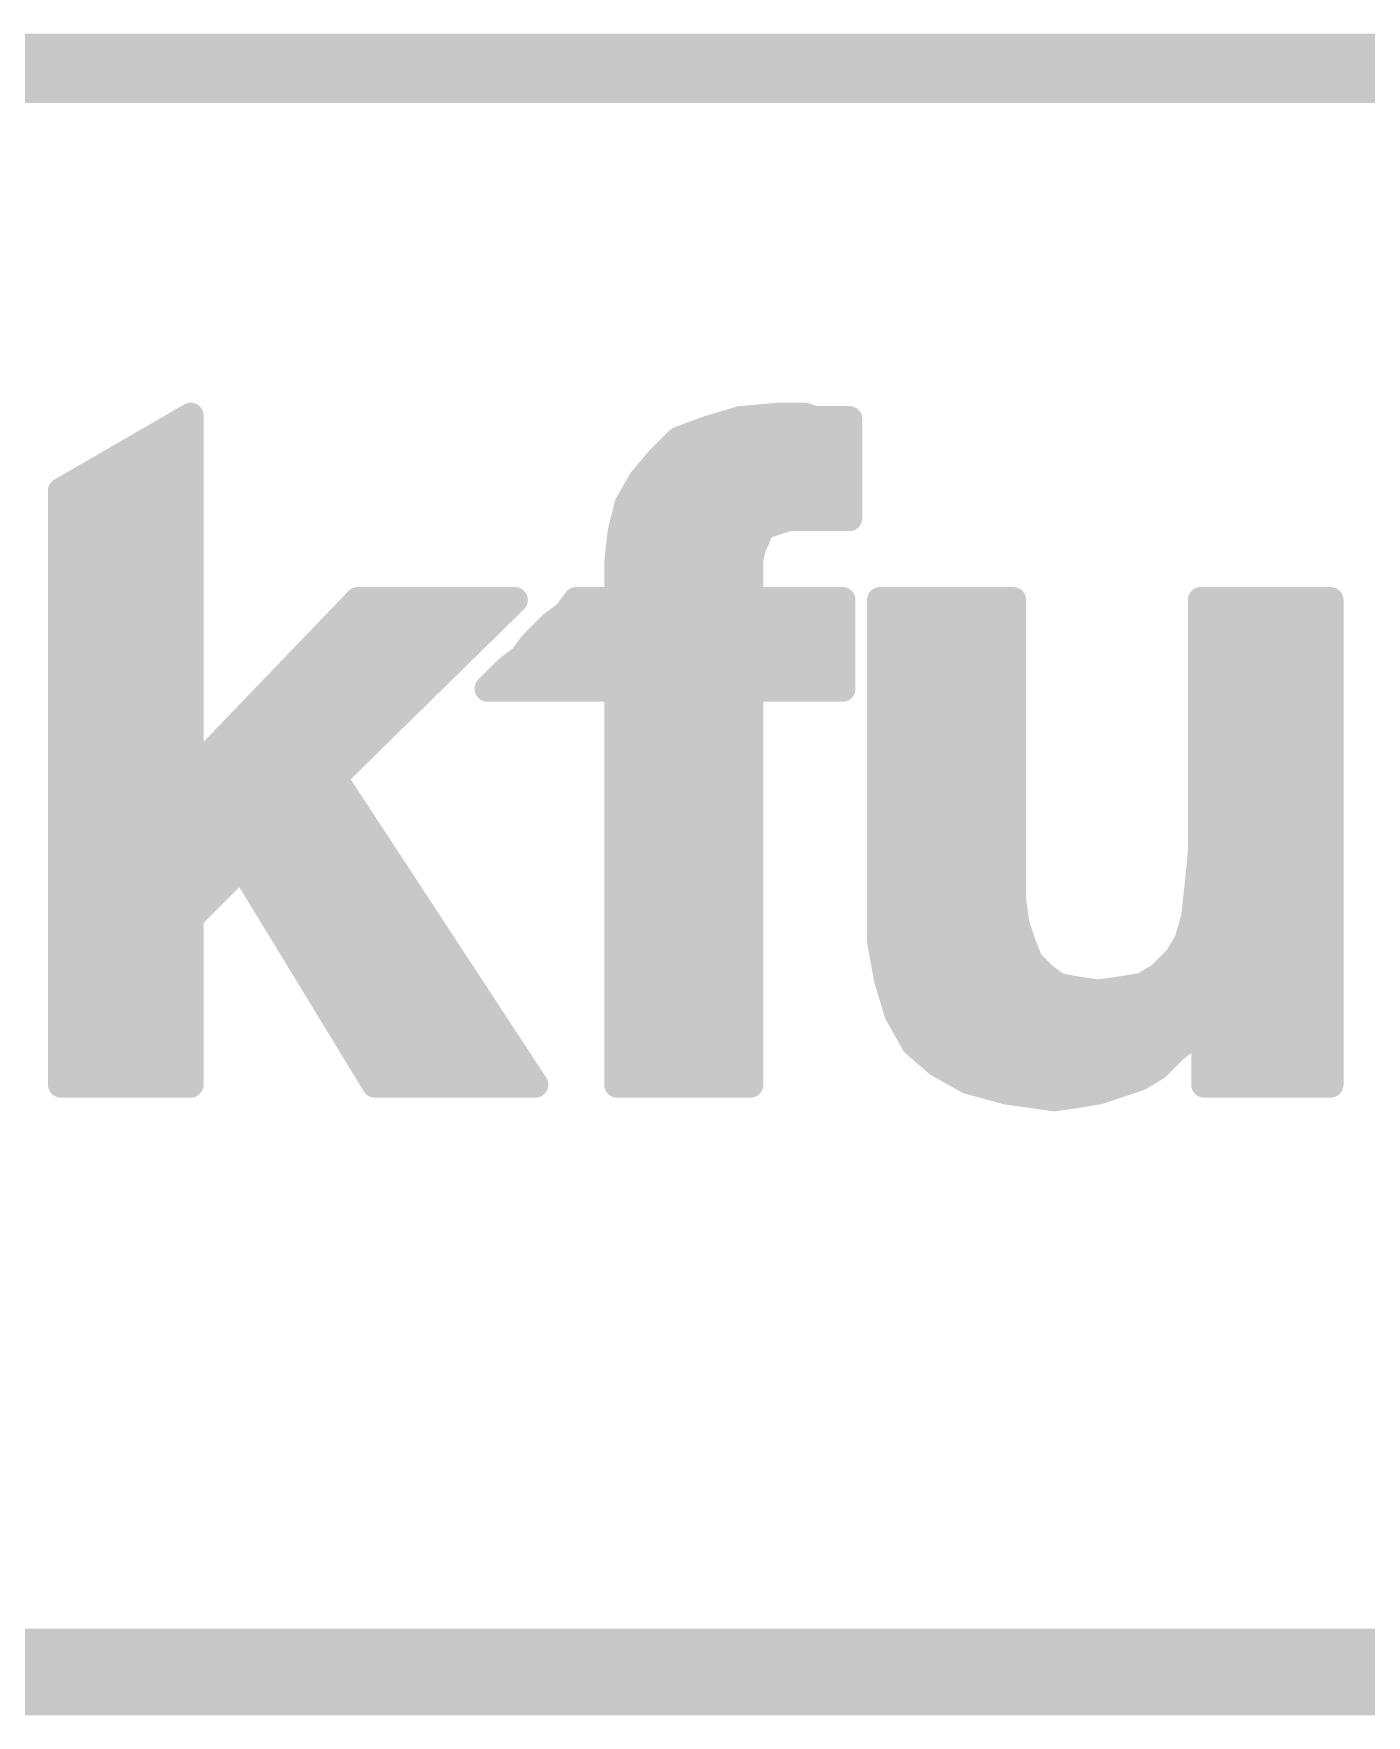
# Model space of a CAD drawing. Extents: x -33 to 53.6, y -19.6 to 58.5.
# Drawn here: x 11.511 to 15.416, y 53.594 to 58.522 of the extents above; entities that cross this region are included whole.
import ezdxf

# ---------------------------------------------------------------- set-up
doc = ezdxf.new("R2010")
doc.units = 0
doc.layers.add('20', color=31, linetype='CONTINUOUS')
doc.layers.add('21', color=41, linetype='CONTINUOUS')

msp = doc.modelspace()

# ---------------------------------------------------------------- linework, layer by layer
at = {"layer": '20', "const_width": 0.2032}
msp.add_lwpolyline([(20.32, 58.42), (2.54, 58.42)], dxfattribs=at)
at = {"layer": '21'}
for points, const_width in [([(11.591, 57.182), (11.971, 57.402)], 0.0762), ([(11.9306, 57.3786), (11.971, 57.3786)], 0.0762), ([(11.971, 57.402), (11.971, 56.352)], 0.0762), ([(13.481, 57.362), (13.581, 57.392)], 0.0762), ([(13.5363, 57.3786), (13.901, 57.3786)], 0.0762), ([(13.581, 57.392), (13.691, 57.402)], 0.0762), ([(13.691, 57.402), (13.771, 57.402)], 0.0762), ([(13.771, 57.402), (13.801, 57.392)], 0.0762), ([(13.801, 57.392), (13.901, 57.392)], 0.0762), ([(13.901, 57.392), (13.901, 57.102)], 0.0762), ([(13.341, 57.272), (13.401, 57.332)], 0.0762), ([(13.401, 57.332), (13.481, 57.362)], 0.0762), ([(11.799, 57.3024), (11.971, 57.3024)], 0.0762), ([(13.291, 57.212), (13.341, 57.272)], 0.0762), ([(13.3714, 57.3024), (13.901, 57.3024)], 0.0762), ([(11.6673, 57.2262), (11.971, 57.2262)], 0.0762), ([(13.3028, 57.2262), (13.901, 57.2262)], 0.0762), ([(11.591, 55.442), (11.591, 57.182)], 0.0762), ([(13.251, 57.142), (13.291, 57.212)], 0.0762), ([(11.591, 57.15), (11.971, 57.15)], 0.0762), ([(13.231, 57.062), (13.251, 57.142)], 0.0762), ([(13.2556, 57.15), (13.901, 57.15)], 0.0762), ([(11.591, 57.0738), (11.971, 57.0738)], 0.0762), ([(13.234, 57.0738), (13.6446, 57.0738)], 0.0762), ([(13.661, 57.082), (13.641, 57.072)], 0.0762), ([(13.721, 57.102), (13.661, 57.082)], 0.0762), ([(13.901, 57.102), (13.721, 57.102)], 0.0762), ([(13.221, 56.972), (13.231, 57.062)], 0.0762), ([(13.631, 57.042), (13.621, 57.022)], 0.0762), ([(13.641, 57.072), (13.631, 57.042)], 0.0762), ([(11.591, 56.9976), (11.971, 56.9976)], 0.0762), ([(13.2238, 56.9976), (13.6149, 56.9976)], 0.0762), ([(13.621, 57.022), (13.611, 56.982)], 0.0762), ([(13.611, 56.982), (13.611, 56.862)], 0.0762), ([(13.221, 56.862), (13.221, 56.972)], 0.0762), ([(11.591, 56.9214), (11.971, 56.9214)], 0.0762), ([(13.221, 56.9214), (13.611, 56.9214)], 0.0762), ([(11.591, 56.8452), (11.971, 56.8452)], 0.0762), ([(11.971, 56.352), (12.461, 56.862)], 0.0762), ([(12.921, 56.862), (12.391, 56.342)], 0.0762), ([(12.4449, 56.8452), (12.9039, 56.8452)], 0.0762), ([(12.461, 56.862), (12.921, 56.862)], 0.0762), ([(13.071, 56.822), (13.101, 56.862)], 0.0762), ([(13.0884, 56.8452), (13.881, 56.8452)], 0.0762), ([(13.101, 56.862), (13.221, 56.862)], 0.0762), ([(13.611, 56.862), (13.881, 56.862)], 0.0762), ([(13.881, 56.862), (13.881, 56.602)], 0.0762), ([(13.991, 55.862), (13.991, 56.862)], 0.0762), ([(13.991, 56.862), (14.381, 56.862)], 0.0762), ([(13.991, 56.8452), (14.381, 56.8452)], 0.0762), ([(14.381, 56.862), (14.381, 55.982)], 0.0762), ([(14.931, 56.122), (14.931, 56.862)], 0.0762), ([(14.931, 56.862), (15.311, 56.862)], 0.0762), ([(14.931, 56.8452), (15.311, 56.8452)], 0.0762), ([(15.311, 56.862), (15.311, 55.442)], 0.0762), ([(12.971, 56.732), (13.031, 56.792)], 0.0762), ([(13.031, 56.792), (13.071, 56.822)], 0.0762), ([(11.591, 56.769), (11.971, 56.769)], 0.0762), ([(12.3716, 56.769), (12.8262, 56.769)], 0.0762), ([(12.941, 56.692), (12.971, 56.732)], 0.0762), ([(13.008, 56.769), (13.881, 56.769)], 0.0762), ([(13.991, 56.769), (14.381, 56.769)], 0.0762), ([(14.931, 56.769), (15.311, 56.769)], 0.0762), ([(11.591, 56.6928), (11.971, 56.6928)], 0.0762), ([(12.2984, 56.6928), (12.7485, 56.6928)], 0.0762), ([(12.901, 56.662), (12.941, 56.692)], 0.0762), ([(12.9416, 56.6928), (13.881, 56.6928)], 0.0762), ([(13.991, 56.6928), (14.381, 56.6928)], 0.0762), ([(14.931, 56.6928), (15.311, 56.6928)], 0.0762), ([(12.841, 56.602), (12.901, 56.662)], 0.0762), ([(11.591, 56.6166), (11.971, 56.6166)], 0.0762), ([(12.2252, 56.6166), (12.6709, 56.6166)], 0.0762), ([(13.221, 56.602), (12.841, 56.602)], 0.0762), ([(12.8556, 56.6166), (13.881, 56.6166)], 0.0762), ([(13.221, 55.442), (13.221, 56.602)], 0.0762), ([(13.881, 56.602), (13.611, 56.602)], 0.0762), ([(13.611, 56.602), (13.611, 55.442)], 0.0762), ([(13.991, 56.6166), (14.381, 56.6166)], 0.0762), ([(14.931, 56.6166), (15.311, 56.6166)], 0.0762), ([(11.591, 56.5404), (11.971, 56.5404)], 0.0762), ([(12.152, 56.5404), (12.5932, 56.5404)], 0.0762), ([(13.221, 56.5404), (13.611, 56.5404)], 0.0762), ([(13.991, 56.5404), (14.381, 56.5404)], 0.0762), ([(14.931, 56.5404), (15.311, 56.5404)], 0.0762), ([(11.591, 56.4642), (11.971, 56.4642)], 0.0762), ([(12.0788, 56.4642), (12.5156, 56.4642)], 0.0762), ([(13.221, 56.4642), (13.611, 56.4642)], 0.0762), ([(13.991, 56.4642), (14.381, 56.4642)], 0.0762), ([(14.931, 56.4642), (15.311, 56.4642)], 0.0762), ([(11.591, 56.388), (11.971, 56.388)], 0.0762), ([(12.0056, 56.388), (12.4379, 56.388)], 0.0762), ([(13.221, 56.388), (13.611, 56.388)], 0.0762), ([(13.991, 56.388), (14.381, 56.388)], 0.0762), ([(14.931, 56.388), (15.311, 56.388)], 0.0762), ([(12.391, 56.342), (12.981, 55.442)], 0.0762), ([(11.591, 56.3118), (12.4108, 56.3118)], 0.0762), ([(13.221, 56.3118), (13.611, 56.3118)], 0.0762), ([(13.991, 56.3118), (14.381, 56.3118)], 0.0762), ([(14.931, 56.3118), (15.311, 56.3118)], 0.0762), ([(11.591, 56.2356), (12.4608, 56.2356)], 0.0762), ([(13.221, 56.2356), (13.611, 56.2356)], 0.0762), ([(13.991, 56.2356), (14.381, 56.2356)], 0.0762), ([(14.931, 56.2356), (15.311, 56.2356)], 0.0762), ([(11.591, 56.1594), (12.5107, 56.1594)], 0.0762), ([(13.221, 56.1594), (13.611, 56.1594)], 0.0762), ([(13.991, 56.1594), (14.381, 56.1594)], 0.0762), ([(14.931, 56.1594), (15.311, 56.1594)], 0.0762), ([(14.921, 56.022), (14.931, 56.122)], 0.0762), ([(11.591, 56.0832), (12.5607, 56.0832)], 0.0762), ([(12.121, 56.082), (11.971, 55.932)], 0.0762), ([(12.511, 55.442), (12.121, 56.082)], 0.0762), ([(13.221, 56.0832), (13.611, 56.0832)], 0.0762), ([(13.991, 56.0832), (14.381, 56.0832)], 0.0762), ([(14.9271, 56.0832), (15.311, 56.0832)], 0.0762), ([(11.591, 56.007), (12.046, 56.007)], 0.0762), ([(12.1667, 56.007), (12.6106, 56.007)], 0.0762), ([(13.221, 56.007), (13.611, 56.007)], 0.0762), ([(13.991, 56.007), (14.381, 56.007)], 0.0762), ([(14.911, 55.932), (14.921, 56.022)], 0.0762), ([(14.9193, 56.007), (15.311, 56.007)], 0.0762), ([(14.381, 55.982), (14.391, 55.912)], 0.0762), ([(11.591, 55.9308), (11.971, 55.9308)], 0.0762), ([(11.971, 55.932), (11.971, 55.442)], 0.0762), ([(12.2131, 55.9308), (12.6606, 55.9308)], 0.0762), ([(13.221, 55.9308), (13.611, 55.9308)], 0.0762), ([(13.991, 55.9308), (14.3883, 55.9308)], 0.0762), ([(14.391, 55.912), (14.411, 55.852)], 0.0762), ([(14.891, 55.862), (14.911, 55.932)], 0.0762), ([(14.9107, 55.9308), (15.311, 55.9308)], 0.0762), ([(11.591, 55.8546), (11.971, 55.8546)], 0.0762), ([(12.2596, 55.8546), (12.7105, 55.8546)], 0.0762), ([(13.221, 55.8546), (13.611, 55.8546)], 0.0762), ([(14.011, 55.752), (13.991, 55.862)], 0.0762), ([(13.9923, 55.8546), (14.4101, 55.8546)], 0.0762), ([(14.411, 55.852), (14.431, 55.802)], 0.0762), ([(14.861, 55.812), (14.891, 55.862)], 0.0762), ([(14.8866, 55.8546), (15.311, 55.8546)], 0.0762), ([(14.431, 55.802), (14.471, 55.762)], 0.0762), ([(14.811, 55.762), (14.861, 55.812)], 0.0762), ([(11.591, 55.7784), (11.971, 55.7784)], 0.0762), ([(12.306, 55.7784), (12.7605, 55.7784)], 0.0762), ([(13.221, 55.7784), (13.611, 55.7784)], 0.0762), ([(14.0062, 55.7784), (14.4546, 55.7784)], 0.0762), ([(14.041, 55.652), (14.011, 55.752)], 0.0762), ([(14.471, 55.762), (14.511, 55.732)], 0.0762), ([(14.761, 55.732), (14.811, 55.762)], 0.0762), ([(14.8274, 55.7784), (15.311, 55.7784)], 0.0762), ([(11.591, 55.7022), (11.971, 55.7022)], 0.0762), ([(12.3524, 55.7022), (12.8104, 55.7022)], 0.0762), ([(13.221, 55.7022), (13.611, 55.7022)], 0.0762), ([(14.0259, 55.7022), (15.311, 55.7022)], 0.0762), ([(14.511, 55.732), (14.561, 55.722)], 0.0762), ([(14.561, 55.722), (14.631, 55.712)], 0.0762), ([(14.631, 55.712), (14.701, 55.722)], 0.0762), ([(14.701, 55.722), (14.761, 55.732)], 0.0762), ([(14.091, 55.562), (14.041, 55.652)], 0.0762), ([(11.591, 55.626), (11.971, 55.626)], 0.0762), ([(12.3989, 55.626), (12.8604, 55.626)], 0.0762), ([(13.221, 55.626), (13.611, 55.626)], 0.0762), ([(14.0554, 55.626), (14.9303, 55.626)], 0.0762), ([(14.941, 55.642), (14.901, 55.582)], 0.0762), ([(14.941, 55.442), (14.941, 55.642)], 0.0762), ([(14.941, 55.626), (15.311, 55.626)], 0.0762), ([(11.591, 55.5498), (11.971, 55.5498)], 0.0762), ([(12.4453, 55.5498), (12.9103, 55.5498)], 0.0762), ([(13.221, 55.5498), (13.611, 55.5498)], 0.0762), ([(14.161, 55.502), (14.091, 55.562)], 0.0762), ([(14.1052, 55.5498), (14.8608, 55.5498)], 0.0762), ([(14.901, 55.582), (14.851, 55.542)], 0.0762), ([(14.941, 55.5498), (15.311, 55.5498)], 0.0762), ([(14.251, 55.452), (14.161, 55.502)], 0.0762), ([(14.851, 55.542), (14.801, 55.492)], 0.0762), ([(11.591, 55.4736), (11.971, 55.4736)], 0.0762), ([(12.4917, 55.4736), (12.9603, 55.4736)], 0.0762), ([(13.221, 55.4736), (13.611, 55.4736)], 0.0762), ([(14.2121, 55.4736), (14.7703, 55.4736)], 0.0762), ([(14.361, 55.422), (14.251, 55.452)], 0.0762), ([(14.751, 55.462), (14.631, 55.422)], 0.0762), ([(14.801, 55.492), (14.751, 55.462)], 0.0762), ([(14.941, 55.4736), (15.311, 55.4736)], 0.0762), ([(11.971, 55.442), (11.591, 55.442)], 0.0762), ([(12.981, 55.442), (12.511, 55.442)], 0.0762), ([(13.611, 55.442), (13.221, 55.442)], 0.0762), ([(14.501, 55.402), (14.361, 55.422)], 0.0762), ([(14.571, 55.412), (14.501, 55.402)], 0.0762), ([(14.631, 55.422), (14.571, 55.412)], 0.0762), ([(15.311, 55.442), (14.941, 55.442)], 0.0762), ([(4.6609, 53.721), (18.1991, 53.721)], 0.254)]:
    msp.add_lwpolyline(points, dxfattribs=dict(at, const_width=const_width))
at = {"layer": '21', "const_width": 0.0381}
for points in [[(11.9306, 57.3977, 1), (11.9306, 57.3596)], [(11.9901, 57.402, 1), (11.952, 57.402)], [(11.9805, 57.3855, 1), (11.9615, 57.4185)], [(11.971, 57.3596, 1), (11.971, 57.3977)], [(13.5363, 57.3977, 1), (13.5363, 57.3596)], [(13.5793, 57.411, 1), (13.5827, 57.373)], [(13.5865, 57.3738, 1), (13.5755, 57.4102)], [(13.691, 57.4211, 1), (13.691, 57.383)], [(13.6927, 57.383, 1), (13.6893, 57.421)], [(13.777, 57.4201, 1), (13.765, 57.3839)], [(13.771, 57.383, 1), (13.771, 57.4211)], [(13.801, 57.4111, 1), (13.801, 57.373)], [(13.795, 57.3739, 1), (13.807, 57.4101)], [(13.92, 57.392, 1), (13.8819, 57.392)], [(13.901, 57.373, 1), (13.901, 57.4111)], [(13.901, 57.3596, 1), (13.901, 57.3977)], [(13.3943, 57.3498, 1), (13.4077, 57.3142)], [(13.4145, 57.3185, 1), (13.3875, 57.3455)], [(13.4755, 57.3802, 1), (13.4865, 57.3438)], [(13.4877, 57.3442, 1), (13.4743, 57.3798)], [(11.799, 57.3215, 1), (11.799, 57.2834)], [(11.971, 57.2834, 1), (11.971, 57.3215)], [(13.3556, 57.2598, 1), (13.3264, 57.2842)], [(13.3714, 57.3215, 1), (13.3714, 57.2834)], [(13.901, 57.2834, 1), (13.901, 57.3215)], [(11.6673, 57.2453, 1), (11.6673, 57.2072)], [(11.971, 57.2072, 1), (11.971, 57.2453)], [(13.3028, 57.2453, 1), (13.3028, 57.2072)], [(13.3275, 57.2855, 1), (13.3545, 57.2585)], [(13.901, 57.2072, 1), (13.901, 57.2453)], [(11.6101, 57.182, 1), (11.572, 57.182)], [(11.5815, 57.1985, 1), (11.6005, 57.1655)], [(13.2764, 57.2242, 1), (13.3056, 57.1998)], [(13.3075, 57.2025, 1), (13.2745, 57.2215)], [(11.591, 57.1691, 1), (11.591, 57.131)], [(11.971, 57.131, 1), (11.971, 57.1691)], [(13.2345, 57.1515, 1), (13.2675, 57.1325)], [(13.2695, 57.1374, 1), (13.2325, 57.1466)], [(13.2556, 57.1691, 1), (13.2556, 57.131)], [(13.901, 57.131, 1), (13.901, 57.1691)], [(11.591, 57.0929, 1), (11.591, 57.0548)], [(11.971, 57.0548, 1), (11.971, 57.0929)], [(13.234, 57.0929, 1), (13.234, 57.0548)], [(13.655, 57.1001, 1), (13.667, 57.0639)], [(13.6446, 57.0548, 1), (13.6446, 57.0929)], [(13.6695, 57.065, 1), (13.6525, 57.099)], [(13.721, 57.1211, 1), (13.721, 57.083)], [(13.727, 57.0839, 1), (13.715, 57.1201)], [(13.8819, 57.102, 1), (13.92, 57.102)], [(13.901, 57.083, 1), (13.901, 57.1211)], [(13.2125, 57.0666, 1), (13.2495, 57.0574)], [(13.2499, 57.0599, 1), (13.2121, 57.0641)], [(13.6129, 57.048, 1), (13.6491, 57.036)], [(13.648, 57.0335, 1), (13.614, 57.0505)], [(13.6325, 57.089, 1), (13.6495, 57.055)], [(13.6591, 57.066, 1), (13.6229, 57.078)], [(11.591, 57.0167, 1), (11.591, 56.9786)], [(11.971, 56.9786, 1), (11.971, 57.0167)], [(13.2238, 57.0167, 1), (13.2238, 56.9786)], [(13.6301, 56.982, 1), (13.592, 56.982)], [(13.604, 57.0305, 1), (13.638, 57.0135)], [(13.6395, 57.0174, 1), (13.6025, 57.0266)], [(13.6149, 56.9786, 1), (13.6149, 57.0167)], [(13.2401, 56.972, 1), (13.202, 56.972)], [(13.2021, 56.9741, 1), (13.2399, 56.9699)], [(13.5925, 56.9866, 1), (13.6295, 56.9774)], [(11.591, 56.9405, 1), (11.591, 56.9024)], [(11.971, 56.9024, 1), (11.971, 56.9405)], [(13.221, 56.9405, 1), (13.221, 56.9024)], [(13.611, 56.9024, 1), (13.611, 56.9405)], [(11.591, 56.8643, 1), (11.591, 56.8262)], [(11.971, 56.8262, 1), (11.971, 56.8643)], [(12.4449, 56.8643, 1), (12.4449, 56.8262)], [(12.461, 56.8811, 1), (12.461, 56.843)], [(12.4747, 56.8488, 1), (12.4473, 56.8752)], [(12.9039, 56.8262, 1), (12.9039, 56.8643)], [(12.9343, 56.8484, 1), (12.9077, 56.8756)], [(12.921, 56.843, 1), (12.921, 56.8811)], [(13.0884, 56.8643, 1), (13.0884, 56.8262)], [(13.101, 56.8811, 1), (13.101, 56.843)], [(13.1162, 56.8506, 1), (13.0858, 56.8734)], [(13.202, 56.862, 1), (13.2401, 56.862)], [(13.221, 56.843, 1), (13.221, 56.8811)], [(13.611, 56.8811, 1), (13.611, 56.843)], [(13.592, 56.862, 1), (13.6301, 56.862)], [(13.9001, 56.862, 1), (13.862, 56.862)], [(13.881, 56.843, 1), (13.881, 56.8811)], [(13.881, 56.8262, 1), (13.881, 56.8643)], [(13.991, 56.8811, 1), (13.991, 56.843)], [(14.0101, 56.862, 1), (13.972, 56.862)], [(13.991, 56.8643, 1), (13.991, 56.8262)], [(14.4001, 56.862, 1), (14.362, 56.862)], [(14.381, 56.843, 1), (14.381, 56.8811)], [(14.381, 56.8262, 1), (14.381, 56.8643)], [(14.931, 56.8811, 1), (14.931, 56.843)], [(14.931, 56.8643, 1), (14.931, 56.8262)], [(14.9501, 56.862, 1), (14.912, 56.862)], [(15.33, 56.862, 1), (15.2919, 56.862)], [(15.311, 56.843, 1), (15.311, 56.8811)], [(15.311, 56.8262, 1), (15.311, 56.8643)], [(13.0196, 56.8072, 1), (13.0424, 56.7768)], [(13.0445, 56.7785, 1), (13.0175, 56.8055)], [(13.0558, 56.8334, 1), (13.0862, 56.8106)], [(13.0824, 56.8068, 1), (13.0596, 56.8372)], [(11.591, 56.7881, 1), (11.591, 56.75)], [(11.971, 56.75, 1), (11.971, 56.7881)], [(12.3716, 56.7881, 1), (12.3716, 56.75)], [(12.8262, 56.75, 1), (12.8262, 56.7881)], [(12.9862, 56.7206, 1), (12.9558, 56.7434)], [(13.008, 56.7881, 1), (13.008, 56.75)], [(13.881, 56.75, 1), (13.881, 56.7881)], [(13.991, 56.7881, 1), (13.991, 56.75)], [(14.381, 56.75, 1), (14.381, 56.7881)], [(14.931, 56.7881, 1), (14.931, 56.75)], [(15.311, 56.75, 1), (15.311, 56.7881)], [(11.591, 56.7119, 1), (11.591, 56.6738)], [(11.971, 56.6738, 1), (11.971, 56.7119)], [(12.2984, 56.7119, 1), (12.2984, 56.6738)], [(12.7485, 56.6738, 1), (12.7485, 56.7119)], [(12.9258, 56.7034, 1), (12.9562, 56.6806)], [(12.9416, 56.7119, 1), (12.9416, 56.6738)], [(12.9524, 56.6768, 1), (12.9296, 56.7072)], [(12.9575, 56.7455, 1), (12.9845, 56.7185)], [(13.881, 56.6738, 1), (13.881, 56.7119)], [(13.991, 56.7119, 1), (13.991, 56.6738)], [(14.381, 56.6738, 1), (14.381, 56.7119)], [(14.931, 56.7119, 1), (14.931, 56.6738)], [(15.311, 56.6738, 1), (15.311, 56.7119)], [(12.8896, 56.6772, 1), (12.9124, 56.6468)], [(12.9145, 56.6485, 1), (12.8875, 56.6755)], [(11.591, 56.6357, 1), (11.591, 56.5976)], [(11.971, 56.5976, 1), (11.971, 56.6357)], [(12.2252, 56.6357, 1), (12.2252, 56.5976)], [(12.6709, 56.5976, 1), (12.6709, 56.6357)], [(12.841, 56.6211, 1), (12.841, 56.583)], [(12.8275, 56.6155, 1), (12.8545, 56.5885)], [(12.8556, 56.6357, 1), (12.8556, 56.5976)], [(13.2401, 56.602, 1), (13.202, 56.602)], [(13.221, 56.583, 1), (13.221, 56.6211)], [(13.611, 56.6211, 1), (13.611, 56.583)], [(13.6301, 56.602, 1), (13.592, 56.602)], [(13.862, 56.602, 1), (13.9001, 56.602)], [(13.881, 56.5976, 1), (13.881, 56.6357)], [(13.881, 56.583, 1), (13.881, 56.6211)], [(13.991, 56.6357, 1), (13.991, 56.5976)], [(14.381, 56.5976, 1), (14.381, 56.6357)], [(14.931, 56.6357, 1), (14.931, 56.5976)], [(15.311, 56.5976, 1), (15.311, 56.6357)], [(11.591, 56.5595, 1), (11.591, 56.5214)], [(11.971, 56.5214, 1), (11.971, 56.5595)], [(12.152, 56.5595, 1), (12.152, 56.5214)], [(12.5932, 56.5214, 1), (12.5932, 56.5595)], [(13.221, 56.5595, 1), (13.221, 56.5214)], [(13.611, 56.5214, 1), (13.611, 56.5595)], [(13.991, 56.5595, 1), (13.991, 56.5214)], [(14.381, 56.5214, 1), (14.381, 56.5595)], [(14.931, 56.5595, 1), (14.931, 56.5214)], [(15.311, 56.5214, 1), (15.311, 56.5595)], [(11.591, 56.4833, 1), (11.591, 56.4452)], [(11.971, 56.4452, 1), (11.971, 56.4833)], [(12.0788, 56.4833, 1), (12.0788, 56.4452)], [(12.5156, 56.4452, 1), (12.5156, 56.4833)], [(13.221, 56.4833, 1), (13.221, 56.4452)], [(13.611, 56.4452, 1), (13.611, 56.4833)], [(13.991, 56.4833, 1), (13.991, 56.4452)], [(14.381, 56.4452, 1), (14.381, 56.4833)], [(14.931, 56.4833, 1), (14.931, 56.4452)], [(15.311, 56.4452, 1), (15.311, 56.4833)], [(11.591, 56.4071, 1), (11.591, 56.369)], [(11.971, 56.369, 1), (11.971, 56.4071)], [(12.0056, 56.4071, 1), (12.0056, 56.369)], [(12.4379, 56.369, 1), (12.4379, 56.4071)], [(13.221, 56.4071, 1), (13.221, 56.369)], [(13.611, 56.369, 1), (13.611, 56.4071)], [(13.991, 56.4071, 1), (13.991, 56.369)], [(14.381, 56.369, 1), (14.381, 56.4071)], [(14.931, 56.4071, 1), (14.931, 56.369)], [(15.311, 56.369, 1), (15.311, 56.4071)], [(11.9573, 56.3652, 1), (11.9847, 56.3388)], [(12.3777, 56.3556, 1), (12.4043, 56.3284)], [(12.4069, 56.3524, 1), (12.3751, 56.3316)], [(11.591, 56.3309, 1), (11.591, 56.2928)], [(11.952, 56.352, 1), (11.9901, 56.352)], [(12.4108, 56.2928, 1), (12.4108, 56.3309)], [(13.221, 56.3309, 1), (13.221, 56.2928)], [(13.611, 56.2928, 1), (13.611, 56.3309)], [(13.991, 56.3309, 1), (13.991, 56.2928)], [(14.381, 56.2928, 1), (14.381, 56.3309)], [(14.931, 56.3309, 1), (14.931, 56.2928)], [(15.311, 56.2928, 1), (15.311, 56.3309)], [(11.591, 56.2547, 1), (11.591, 56.2166)], [(12.4608, 56.2166, 1), (12.4608, 56.2547)], [(13.221, 56.2547, 1), (13.221, 56.2166)], [(13.611, 56.2166, 1), (13.611, 56.2547)], [(13.991, 56.2547, 1), (13.991, 56.2166)], [(14.381, 56.2166, 1), (14.381, 56.2547)], [(14.931, 56.2547, 1), (14.931, 56.2166)], [(15.311, 56.2166, 1), (15.311, 56.2547)], [(11.591, 56.1785, 1), (11.591, 56.1404)], [(12.5107, 56.1404, 1), (12.5107, 56.1785)], [(13.221, 56.1785, 1), (13.221, 56.1404)], [(13.611, 56.1404, 1), (13.611, 56.1785)], [(13.991, 56.1785, 1), (13.991, 56.1404)], [(14.381, 56.1404, 1), (14.381, 56.1785)], [(14.931, 56.1785, 1), (14.931, 56.1404)], [(15.311, 56.1404, 1), (15.311, 56.1785)], [(14.95, 56.1201, 1), (14.912, 56.1239)], [(14.912, 56.122, 1), (14.9501, 56.122)], [(11.591, 56.1023, 1), (11.591, 56.0642)], [(12.1373, 56.0919, 1), (12.1047, 56.0721)], [(12.1345, 56.0685, 1), (12.1075, 56.0955)], [(12.5607, 56.0642, 1), (12.5607, 56.1023)], [(13.221, 56.1023, 1), (13.221, 56.0642)], [(13.611, 56.0642, 1), (13.611, 56.1023)], [(13.991, 56.1023, 1), (13.991, 56.0642)], [(14.381, 56.0642, 1), (14.381, 56.1023)], [(14.9271, 56.1023, 1), (14.9271, 56.0642)], [(15.311, 56.0642, 1), (15.311, 56.1023)], [(11.591, 56.0261, 1), (11.591, 55.988)], [(12.046, 55.988, 1), (12.046, 56.0261)], [(12.1667, 56.0261, 1), (12.1667, 55.988)], [(12.6106, 55.988, 1), (12.6106, 56.0261)], [(13.221, 56.0261, 1), (13.221, 55.988)], [(13.611, 55.988, 1), (13.611, 56.0261)], [(13.991, 56.0261, 1), (13.991, 55.988)], [(14.381, 55.988, 1), (14.381, 56.0261)], [(14.9193, 56.0261, 1), (14.9193, 55.988)], [(14.902, 56.0239, 1), (14.94, 56.0201)], [(14.9399, 56.0199, 1), (14.9021, 56.0241)], [(15.311, 55.988, 1), (15.311, 56.0261)], [(14.3999, 55.9847, 1), (14.3621, 55.9793)], [(14.362, 55.982, 1), (14.4001, 55.982)], [(11.591, 55.9499, 1), (11.591, 55.9118)], [(11.9901, 55.932, 1), (11.952, 55.932)], [(11.9575, 55.9455, 1), (11.9845, 55.9185)], [(11.971, 55.9118, 1), (11.971, 55.9499)], [(12.2131, 55.9499, 1), (12.2131, 55.9118)], [(12.6606, 55.9118, 1), (12.6606, 55.9499)], [(13.221, 55.9499, 1), (13.221, 55.9118)], [(13.611, 55.9118, 1), (13.611, 55.9499)], [(13.991, 55.9499, 1), (13.991, 55.9118)], [(14.4091, 55.918, 1), (14.3729, 55.906)], [(14.3721, 55.9093, 1), (14.4099, 55.9147)], [(14.3883, 55.9118, 1), (14.3883, 55.9499)], [(14.9107, 55.9499, 1), (14.9107, 55.9118)], [(14.8921, 55.9341, 1), (14.9299, 55.9299)], [(14.9293, 55.9268, 1), (14.8927, 55.9372)], [(15.311, 55.9118, 1), (15.311, 55.9499)], [(11.591, 55.8737, 1), (11.591, 55.8356)], [(11.971, 55.8356, 1), (11.971, 55.8737)], [(12.2596, 55.8737, 1), (12.2596, 55.8356)], [(12.7105, 55.8356, 1), (12.7105, 55.8737)], [(13.221, 55.8737, 1), (13.221, 55.8356)], [(13.611, 55.8356, 1), (13.611, 55.8737)], [(14.0097, 55.8654, 1), (13.9723, 55.8586)], [(13.972, 55.862, 1), (14.0101, 55.862)], [(13.9923, 55.8737, 1), (13.9923, 55.8356)], [(14.4287, 55.8591, 1), (14.3933, 55.8449)], [(14.4101, 55.8356, 1), (14.4101, 55.8737)], [(14.8866, 55.8737, 1), (14.8866, 55.8356)], [(14.8727, 55.8672, 1), (14.9093, 55.8568)], [(14.9073, 55.8522, 1), (14.8747, 55.8718)], [(15.311, 55.8356, 1), (15.311, 55.8737)], [(14.3929, 55.846, 1), (14.4291, 55.858)], [(14.4445, 55.8155, 1), (14.4175, 55.7885)], [(14.8447, 55.8218, 1), (14.8773, 55.8022)], [(14.8745, 55.7985, 1), (14.8475, 55.8255)], [(11.591, 55.7975, 1), (11.591, 55.7594)], [(11.971, 55.7594, 1), (11.971, 55.7975)], [(12.306, 55.7975, 1), (12.306, 55.7594)], [(12.7605, 55.7594, 1), (12.7605, 55.7975)], [(13.221, 55.7975, 1), (13.221, 55.7594)], [(13.611, 55.7594, 1), (13.611, 55.7975)], [(14.0062, 55.7975, 1), (14.0062, 55.7594)], [(14.0292, 55.7575, 1), (13.9928, 55.7465)], [(14.4133, 55.7949, 1), (14.4487, 55.8091)], [(14.4824, 55.7772, 1), (14.4596, 55.7468)], [(14.4546, 55.7594, 1), (14.4546, 55.7975)], [(14.4575, 55.7485, 1), (14.4845, 55.7755)], [(14.7975, 55.7755, 1), (14.8245, 55.7485)], [(14.8208, 55.7457, 1), (14.8012, 55.7783)], [(14.8274, 55.7975, 1), (14.8274, 55.7594)], [(15.311, 55.7594, 1), (15.311, 55.7975)], [(11.591, 55.7213, 1), (11.591, 55.6832)], [(11.971, 55.6832, 1), (11.971, 55.7213)], [(12.3524, 55.7213, 1), (12.3524, 55.6832)], [(12.8104, 55.6832, 1), (12.8104, 55.7213)], [(13.221, 55.7213, 1), (13.221, 55.6832)], [(13.611, 55.6832, 1), (13.611, 55.7213)], [(13.9923, 55.7486, 1), (14.0297, 55.7554)], [(14.0259, 55.7213, 1), (14.0259, 55.6832)], [(14.5147, 55.7507, 1), (14.5073, 55.7133)], [(14.4996, 55.7168, 1), (14.5224, 55.7472)], [(14.5637, 55.7409, 1), (14.5583, 55.7031)], [(14.5573, 55.7033, 1), (14.5647, 55.7407)], [(14.6283, 55.7309, 1), (14.6337, 55.6931)], [(14.6283, 55.6931, 1), (14.6337, 55.7309)], [(14.6979, 55.7408, 1), (14.7041, 55.7032)], [(14.7037, 55.7031, 1), (14.6983, 55.7409)], [(14.7512, 55.7483, 1), (14.7708, 55.7157)], [(14.7641, 55.7132, 1), (14.7579, 55.7508)], [(15.311, 55.6832, 1), (15.311, 55.7213)], [(14.0577, 55.6613, 1), (14.0243, 55.6427)], [(11.591, 55.6451, 1), (11.591, 55.607)], [(11.971, 55.607, 1), (11.971, 55.6451)], [(12.3989, 55.6451, 1), (12.3989, 55.607)], [(12.8604, 55.607, 1), (12.8604, 55.6451)], [(13.221, 55.6451, 1), (13.221, 55.607)], [(13.611, 55.607, 1), (13.611, 55.6451)], [(14.0228, 55.6465, 1), (14.0592, 55.6575)], [(14.0554, 55.6451, 1), (14.0554, 55.607)], [(14.941, 55.6451, 1), (14.941, 55.607)], [(14.9601, 55.642, 1), (14.922, 55.642)], [(14.9569, 55.6314, 1), (14.9251, 55.6526)], [(14.9303, 55.607, 1), (14.9303, 55.6451)], [(15.311, 55.607, 1), (15.311, 55.6451)], [(11.591, 55.5689, 1), (11.591, 55.5308)], [(11.971, 55.5308, 1), (11.971, 55.5689)], [(12.4453, 55.5689, 1), (12.4453, 55.5308)], [(12.9103, 55.5308, 1), (12.9103, 55.5689)], [(13.221, 55.5689, 1), (13.221, 55.5308)], [(13.611, 55.5308, 1), (13.611, 55.5689)], [(14.1034, 55.5765, 1), (14.0786, 55.5475)], [(14.0743, 55.5527, 1), (14.1077, 55.5713)], [(14.1052, 55.5689, 1), (14.1052, 55.5308)], [(14.8608, 55.5308, 1), (14.8608, 55.5689)], [(14.8851, 55.5926, 1), (14.9169, 55.5714)], [(14.9129, 55.5671, 1), (14.8891, 55.5969)], [(14.941, 55.5689, 1), (14.941, 55.5308)], [(15.311, 55.5308, 1), (15.311, 55.5689)], [(14.1703, 55.5187, 1), (14.1517, 55.4853)], [(14.1486, 55.4875, 1), (14.1734, 55.5165)], [(14.8391, 55.5569, 1), (14.8629, 55.5271)], [(14.8645, 55.5285, 1), (14.8375, 55.5555)], [(11.591, 55.4927, 1), (11.591, 55.4546)], [(11.971, 55.4546, 1), (11.971, 55.4927)], [(12.4917, 55.4927, 1), (12.4917, 55.4546)], [(12.9603, 55.4546, 1), (12.9603, 55.4927)], [(13.221, 55.4927, 1), (13.221, 55.4546)], [(13.611, 55.4546, 1), (13.611, 55.4927)], [(14.2121, 55.4927, 1), (14.2121, 55.4546)], [(14.256, 55.4704, 1), (14.246, 55.4336)], [(14.2417, 55.4353, 1), (14.2603, 55.4687)], [(14.7412, 55.4783, 1), (14.7608, 55.4457)], [(14.757, 55.4439, 1), (14.745, 55.4801)], [(14.7703, 55.4546, 1), (14.7703, 55.4927)], [(14.7875, 55.5055, 1), (14.8145, 55.4785)], [(14.8108, 55.4757, 1), (14.7912, 55.5083)], [(14.941, 55.4927, 1), (14.941, 55.4546)], [(15.311, 55.4546, 1), (15.311, 55.4927)], [(11.591, 55.4611, 1), (11.591, 55.423)], [(11.572, 55.442, 1), (11.6101, 55.442)], [(11.952, 55.442, 1), (11.9901, 55.442)], [(11.971, 55.423, 1), (11.971, 55.4611)], [(12.511, 55.4611, 1), (12.511, 55.423)], [(12.4947, 55.4321, 1), (12.5273, 55.4519)], [(12.9651, 55.4316, 1), (12.9969, 55.4524)], [(12.981, 55.423, 1), (12.981, 55.4611)], [(13.221, 55.4611, 1), (13.221, 55.423)], [(13.202, 55.442, 1), (13.2401, 55.442)], [(13.592, 55.442, 1), (13.6301, 55.442)], [(13.611, 55.423, 1), (13.611, 55.4611)], [(14.3637, 55.4409, 1), (14.3583, 55.4031)], [(14.356, 55.4036, 1), (14.366, 55.4404)], [(14.4983, 55.4209, 1), (14.5037, 55.3831)], [(14.4983, 55.3831, 1), (14.5037, 55.4209)], [(14.5679, 55.4308, 1), (14.5741, 55.3932)], [(14.5737, 55.3931, 1), (14.5683, 55.4309)], [(14.625, 55.4401, 1), (14.637, 55.4039)], [(14.6341, 55.4032, 1), (14.6279, 55.4408)], [(14.941, 55.4611, 1), (14.941, 55.423)], [(14.922, 55.442, 1), (14.9601, 55.442)], [(15.2919, 55.442, 1), (15.33, 55.442)], [(15.311, 55.423, 1), (15.311, 55.4611)]]:
    msp.add_lwpolyline(points, format="xyb", dxfattribs=at)

doc.saveas('drawing.dxf')
